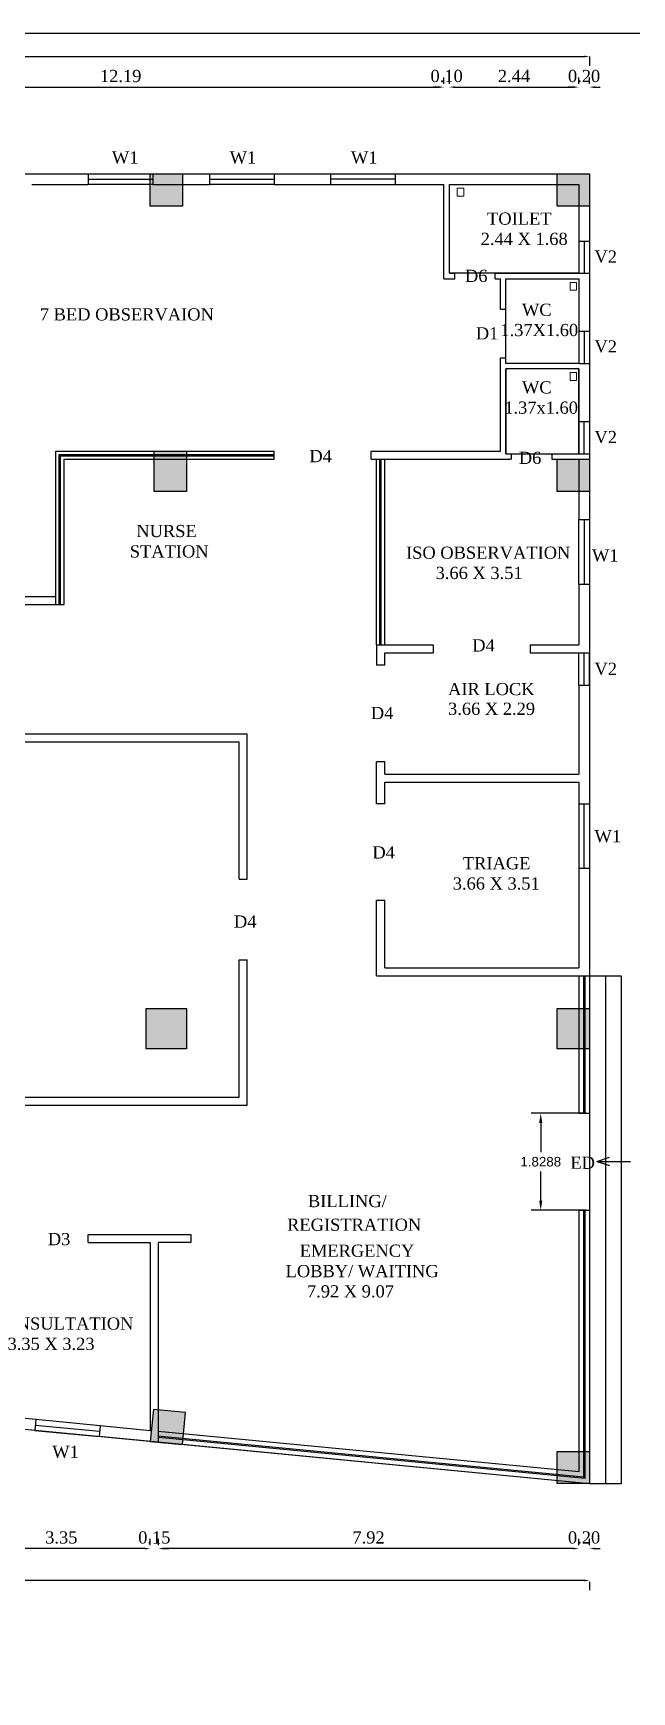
# Model space of a CAD drawing. Header units: metres. Extents: x 2754 to 3501, y 1112 to 1514.
# Drawn here: x 3050.54 to 3061.83, y 1439.56 to 1470.85 of the extents above; entities that cross this region are included whole.
import ezdxf
from ezdxf.enums import TextEntityAlignment as Align
from ezdxf.lldxf.tags import DXFTag

# ---------------------------------------------------------------- set-up
doc = ezdxf.new("R2010")
doc.units = ezdxf.units.M
for name, color, linetype in [('AR -DOOR', 2, 'Continuous'), ('AR-COLHATCH', 2, 'Continuous'), ('AR-COLUMN', 2, 'Continuous'), ('AR-DOOR', 2, 'Continuous'), ('AR-ELEVATION', 2, 'Continuous'), ('AR-HIDDEN', 2, 'DASHED'), ('AR-TEXT', 55, 'Continuous'), ('AR-THIN', 8, 'Continuous'), ('AR-WALL', 7, 'Continuous'), ('BLK_1_FLR_0_BLT_UP_AREA', 12, 'Continuous'), ('BLK_1_FLR_0_EXIT_WIDTH_DOOR', 2, 'Continuous'), ('BLK_1_FLR_0_WATER_CLOSET', 223, 'Continuous')]:
    doc.layers.add(name, color=color, linetype=linetype)
doc.layers.add('BLK_1_FLR_0_WASH', color=55, linetype='Continuous', lineweight=5)
doc.styles.add('ANAND', font='times.ttf')
doc.styles.get("Standard").update_dxf_attribs({"font": 'arial.ttf'})
tags = doc.linetypes.add('DASHED', pattern=[0.75, 0.5, -0.25]).pattern_tags.tags
tags[6:7] = [DXFTag(74, 4), DXFTag(75, 0), DXFTag(340, '0'), DXFTag(46, 1.0), DXFTag(50, 0.0), DXFTag(44, 0.0), DXFTag(45, 0.0)]
tags[4:5] = [DXFTag(74, 4), DXFTag(75, 0), DXFTag(340, '0'), DXFTag(46, 1.0), DXFTag(50, 0.0), DXFTag(44, 0.0), DXFTag(45, 0.0)]
doc.dimstyles.new('STANDARD$0', dxfattribs={"dimtxt": 7, "dimasz": 3, "dimexe": 3, "dimexo": 1, "dimgap": 1.5, "dimtad": 1, "dimdec": 1, "dimzin": 1, "dimdsep": 46, "dimlunit": 4, "dimtxsty": 'Standard', "dimblk": 'OBLIQUE', "dimcen": 0.09375, "dimdle": 1, "dimclrd": 8, "dimclre": 8, "dimclrt": 7, "dimadec": 1, "dimazin": 0, "dimtfac": 1, "dimtdec": 1, "dimtix": 1, "dimtmove": 2, "dimatfit": 3, "dimldrblk": 'ARCHTICK', "dimfxl": 0, "dimfrac": 2, "dimtolj": 1, "dimtzin": 0, "dimarcsym": 0})
doc.dimstyles.new('V1', dxfattribs={"dimtxt": 0.23, "dimasz": 0.1, "dimexe": 0.18, "dimexo": 0.0625, "dimgap": 0.09, "dimtad": 1, "dimzin": 0, "dimdsep": 46, "dimtxsty": 'ANAND', "dimcen": 0.09, "dimadec": 0, "dimazin": 0, "dimtfac": 1, "dimtix": 1, "dimtofl": 0, "dimtmove": 2, "dimatfit": 0, "dimfxl": 0, "dimtolj": 1, "dimtzin": 0, "dimarcsym": 0})

# ---------------------------------------------------------------- blocks, each defined once
blk = doc.blocks.new('cOLUMN')
at = {"layer": 'AR-COLHATCH'}
h = blk.add_hatch(color=256, dxfattribs=at)
h.dxf.hatch_style = 1
h.paths.add_polyline_path([(24, 24), (0, 24), (0, 0), (24, 0)])
at = {"layer": 'AR-COLUMN'}
blk.add_lwpolyline([(0, 24), (24, 24), (24, 0), (0, 0)], close=True, dxfattribs=at)
blk = doc.blocks.new('HSUH')
at = {"layer": 'AR-COLHATCH'}
h = blk.add_hatch(color=256, dxfattribs=at)
h.dxf.hatch_style = 1
h.paths.add_polyline_path([(44610.7, -13994.8), (44634.7, -13994.8), (44634.7, -13970.8), (44610.7, -13970.8)])
h = blk.add_hatch(color=256, dxfattribs=at)
h.dxf.hatch_style = 1
h.paths.add_polyline_path([(44637.7, -14176.8), (44613.7, -14176.8), (44613.7, -14206.8), (44637.7, -14206.8)])
h = blk.add_hatch(color=256, dxfattribs=at)
h.dxf.hatch_style = 1
h.paths.add_polyline_path([(44637.7, -14590.8), (44607.7, -14590.8), (44607.7, -14620.8), (44637.7, -14620.8)])
h = blk.add_hatch(color=256, dxfattribs=at)
h.dxf.hatch_style = 1
h.paths.add_polyline_path([(44936.7, -14590.8), (44912.7, -14590.8), (44912.7, -14620.8), (44936.7, -14620.8)])
at = {"layer": 'AR-COLUMN'}
for points in [[(44610.7, -13970.8), (44634.7, -13970.8), (44634.7, -13994.8), (44610.7, -13994.8)], [(44613.7, -14176.8), (44637.7, -14176.8), (44637.7, -14206.8), (44613.7, -14206.8)], [(44607.7, -14590.8), (44637.7, -14590.8), (44637.7, -14620.8), (44607.7, -14620.8)], [(44912.7, -14590.8), (44936.7, -14590.8), (44936.7, -14620.8), (44912.7, -14620.8)]]:
    blk.add_lwpolyline(points, close=True, dxfattribs=at)
for p in [(44912.7, -13994.8), (44912.7, -14206.8), (44912.7, -14943.9)]:
    blk.add_blockref('cOLUMN', p, dxfattribs=at)
at = {"layer": 'AR-COLUMN', "xscale": -1, "rotation": 354.5029759409958}
blk.add_blockref('cOLUMN', (44634.6, -14914.9), dxfattribs=at)
blk = doc.blocks.new('*D692')
at = {"color": 0, "lineweight": -2}
for p, q in [((3046.097, 1469.899), (3046.097, 1470.016)), ((3046.197, 1469.836), (3058.189, 1469.836)), ((3058.289, 1469.899), (3058.289, 1470.016))]:
    blk.add_line(p, q, dxfattribs=at)
at = {"color": 0}
for points in [[(3046.197, 1469.853), (3046.197, 1469.82), (3046.097, 1469.836)], [(3058.189, 1469.853), (3058.189, 1469.82), (3058.289, 1469.836)]]:
    blk.add_solid(points, dxfattribs=at)
at = {"layer": 'Defpoints', "color": 0}
for p in [(3046.097, 1469.836), (3058.289, 1469.836), (3058.289, 1469.836)]:
    blk.add_point(p, dxfattribs=at)
at = {"color": 0, "insert": (3052.193, 1470.044), "char_height": 0.23, "attachment_point": 5, "style": 'ANAND'}
blk.add_mtext('\\A1;12.19', dxfattribs=at)
blk = doc.blocks.new('*D693')
at = {"color": 0, "lineweight": -2}
for p, q in [((3058.189, 1469.836), (3058.089, 1469.836)), ((3058.289, 1469.899), (3058.289, 1470.016)), ((3058.39, 1469.899), (3058.39, 1470.016)), ((3058.49, 1469.836), (3058.59, 1469.836))]:
    blk.add_line(p, q, dxfattribs=at)
at = {"color": 0}
for points in [[(3058.189, 1469.853), (3058.189, 1469.82), (3058.289, 1469.836)], [(3058.49, 1469.853), (3058.49, 1469.82), (3058.39, 1469.836)]]:
    blk.add_solid(points, dxfattribs=at)
at = {"layer": 'Defpoints', "color": 0}
for p in [(3058.289, 1469.836), (3058.39, 1469.836), (3058.39, 1469.836)]:
    blk.add_point(p, dxfattribs=at)
at = {"color": 0, "insert": (3058.339, 1470.044), "char_height": 0.23, "attachment_point": 5, "style": 'ANAND'}
blk.add_mtext('\\A1;0.10', dxfattribs=at)
blk = doc.blocks.new('*D694')
at = {"color": 0, "lineweight": -2}
for p, q in [((3058.39, 1469.899), (3058.39, 1470.016)), ((3058.49, 1469.836), (3060.729, 1469.836)), ((3060.829, 1469.899), (3060.829, 1470.016))]:
    blk.add_line(p, q, dxfattribs=at)
at = {"color": 0}
for points in [[(3058.49, 1469.853), (3058.49, 1469.82), (3058.39, 1469.836)], [(3060.729, 1469.853), (3060.729, 1469.82), (3060.829, 1469.836)]]:
    blk.add_solid(points, dxfattribs=at)
at = {"layer": 'Defpoints', "color": 0}
for p in [(3058.39, 1469.836), (3060.829, 1469.836), (3060.829, 1469.836)]:
    blk.add_point(p, dxfattribs=at)
at = {"color": 0, "insert": (3059.609, 1470.044), "char_height": 0.23, "attachment_point": 5, "style": 'ANAND'}
blk.add_mtext('\\A1;2.44', dxfattribs=at)
blk = doc.blocks.new('*D695')
at = {"color": 0, "lineweight": -2}
for p, q in [((3060.729, 1469.836), (3060.629, 1469.836)), ((3060.829, 1469.899), (3060.829, 1470.016)), ((3061.032, 1469.899), (3061.032, 1470.016)), ((3061.132, 1469.836), (3061.232, 1469.836))]:
    blk.add_line(p, q, dxfattribs=at)
at = {"color": 0}
for points in [[(3060.729, 1469.853), (3060.729, 1469.82), (3060.829, 1469.836)], [(3061.132, 1469.853), (3061.132, 1469.82), (3061.032, 1469.836)]]:
    blk.add_solid(points, dxfattribs=at)
at = {"layer": 'Defpoints', "color": 0}
for p in [(3060.829, 1469.836), (3061.032, 1469.836), (3061.032, 1469.836)]:
    blk.add_point(p, dxfattribs=at)
at = {"color": 0, "insert": (3060.93, 1470.044), "char_height": 0.23, "attachment_point": 5, "style": 'ANAND'}
blk.add_mtext('\\A1;0.20', dxfattribs=at)
blk = doc.blocks.new('*D696')
at = {"color": 0, "lineweight": -2}
for p, q in [((2988.794, 1470.414), (2988.794, 1470.235)), ((2988.894, 1470.415), (3060.932, 1470.415)), ((3061.032, 1470.414), (3061.032, 1470.235))]:
    blk.add_line(p, q, dxfattribs=at)
at = {"color": 0}
for points in [[(2988.894, 1470.431), (2988.894, 1470.398), (2988.794, 1470.415)], [(3060.932, 1470.431), (3060.932, 1470.398), (3061.032, 1470.415)]]:
    blk.add_solid(points, dxfattribs=at)
at = {"layer": 'Defpoints', "color": 0}
for p in [(2988.794, 1470.477), (3061.032, 1470.477), (3061.032, 1470.415)]:
    blk.add_point(p, dxfattribs=at)
at = {"color": 0, "insert": (3024.913, 1470.622), "char_height": 0.23, "attachment_point": 5, "style": 'ANAND'}
blk.add_mtext('\\A1;72.24', dxfattribs=at)
blk = doc.blocks.new('*D709')
at = {"color": 0, "lineweight": -2}
for p, q in [((3060.729, 1442.261), (3060.629, 1442.261)), ((3060.829, 1442.323), (3060.829, 1442.441)), ((3061.032, 1442.323), (3061.032, 1442.441)), ((3061.132, 1442.261), (3061.232, 1442.261))]:
    blk.add_line(p, q, dxfattribs=at)
at = {"color": 0}
for points in [[(3060.729, 1442.277), (3060.729, 1442.244), (3060.829, 1442.261)], [(3061.132, 1442.277), (3061.132, 1442.244), (3061.032, 1442.261)]]:
    blk.add_solid(points, dxfattribs=at)
at = {"layer": 'Defpoints', "color": 0}
for p in [(3060.829, 1442.261), (3060.829, 1442.261), (3061.032, 1442.261)]:
    blk.add_point(p, dxfattribs=at)
at = {"color": 0, "insert": (3060.93, 1442.468), "char_height": 0.23, "attachment_point": 5, "style": 'ANAND'}
blk.add_mtext('\\A1;0.20', dxfattribs=at)
blk = doc.blocks.new('*D710')
at = {"color": 0, "lineweight": -2}
for p, q in [((3052.904, 1442.323), (3052.904, 1442.441)), ((3060.729, 1442.261), (3053.004, 1442.261)), ((3060.829, 1442.323), (3060.829, 1442.441))]:
    blk.add_line(p, q, dxfattribs=at)
at = {"color": 0}
for points in [[(3053.004, 1442.277), (3053.004, 1442.244), (3052.904, 1442.261)], [(3060.729, 1442.277), (3060.729, 1442.244), (3060.829, 1442.261)]]:
    blk.add_solid(points, dxfattribs=at)
at = {"layer": 'Defpoints', "color": 0}
for p in [(3052.904, 1442.261), (3052.904, 1442.261), (3060.829, 1442.261)]:
    blk.add_point(p, dxfattribs=at)
at = {"color": 0, "insert": (3056.866, 1442.468), "char_height": 0.23, "attachment_point": 5, "style": 'ANAND'}
blk.add_mtext('\\A1;7.92', dxfattribs=at)
blk = doc.blocks.new('*D711')
at = {"color": 0, "lineweight": -2}
for p, q in [((3052.651, 1442.261), (3052.551, 1442.261)), ((3052.751, 1442.323), (3052.751, 1442.441)), ((3052.904, 1442.323), (3052.904, 1442.441)), ((3053.004, 1442.261), (3053.104, 1442.261))]:
    blk.add_line(p, q, dxfattribs=at)
at = {"color": 0}
for points in [[(3052.651, 1442.277), (3052.651, 1442.244), (3052.751, 1442.261)], [(3053.004, 1442.277), (3053.004, 1442.244), (3052.904, 1442.261)]]:
    blk.add_solid(points, dxfattribs=at)
at = {"layer": 'Defpoints', "color": 0}
for p in [(3052.751, 1442.261), (3052.751, 1442.261), (3052.904, 1442.261)]:
    blk.add_point(p, dxfattribs=at)
at = {"color": 0, "insert": (3052.828, 1442.468), "char_height": 0.23, "attachment_point": 5, "style": 'ANAND'}
blk.add_mtext('\\A1;0.15', dxfattribs=at)
blk = doc.blocks.new('*D712')
at = {"color": 0, "lineweight": -2}
for p, q in [((3049.399, 1442.323), (3049.399, 1442.441)), ((3052.651, 1442.261), (3049.499, 1442.261)), ((3052.751, 1442.323), (3052.751, 1442.441))]:
    blk.add_line(p, q, dxfattribs=at)
at = {"color": 0}
for points in [[(3049.499, 1442.277), (3049.499, 1442.244), (3049.399, 1442.261)], [(3052.651, 1442.277), (3052.651, 1442.244), (3052.751, 1442.261)]]:
    blk.add_solid(points, dxfattribs=at)
at = {"layer": 'Defpoints', "color": 0}
for p in [(3049.399, 1442.261), (3049.399, 1442.261), (3052.751, 1442.261)]:
    blk.add_point(p, dxfattribs=at)
at = {"color": 0, "insert": (3051.075, 1442.468), "char_height": 0.23, "attachment_point": 5, "style": 'ANAND'}
blk.add_mtext('\\A1;3.35', dxfattribs=at)
blk = doc.blocks.new('*D742')
at = {"color": 0, "lineweight": -2}
for p, q in [((2988.794, 1441.634), (2988.794, 1441.478)), ((3060.932, 1441.658), (2988.894, 1441.658)), ((3061.032, 1441.634), (3061.032, 1441.478))]:
    blk.add_line(p, q, dxfattribs=at)
at = {"color": 0}
for points in [[(2988.894, 1441.675), (2988.894, 1441.642), (2988.794, 1441.658)], [(3060.932, 1441.675), (3060.932, 1441.642), (3061.032, 1441.658)]]:
    blk.add_solid(points, dxfattribs=at)
at = {"layer": 'Defpoints', "color": 0}
for p in [(2988.794, 1441.696), (2988.794, 1441.658), (3061.032, 1441.696)]:
    blk.add_point(p, dxfattribs=at)
at = {"color": 0, "insert": (3024.913, 1441.866), "char_height": 0.23, "attachment_point": 5, "style": 'ANAND'}
blk.add_mtext('\\A1;72.24', dxfattribs=at)
blk = doc.blocks.new('*D784')
at = {"layer": 'BLK_1_FLR_0_EXIT_WIDTH_DOOR', "color": 0, "lineweight": -2}
for p, q in [((3060.969, 1450.473), (3059.933, 1450.473)), ((3060.113, 1450.293), (3060.113, 1449.741)), ((3060.113, 1448.825), (3060.113, 1449.377)), ((3060.969, 1448.645), (3059.933, 1448.645))]:
    blk.add_line(p, q, dxfattribs=at)
at = {"layer": 'BLK_1_FLR_0_EXIT_WIDTH_DOOR', "color": 0}
for points in [[(3060.083, 1450.293), (3060.143, 1450.293), (3060.113, 1450.473)], [(3060.083, 1448.825), (3060.143, 1448.825), (3060.113, 1448.645)]]:
    blk.add_solid(points, dxfattribs=at)
at = {"layer": 'Defpoints', "color": 0}
for p in [(3060.113, 1450.473), (3061.032, 1450.473), (3061.032, 1448.645)]:
    blk.add_point(p, dxfattribs=at)
at = {"layer": 'BLK_1_FLR_0_EXIT_WIDTH_DOOR', "color": 0, "insert": (3060.113, 1449.559), "char_height": 0.18, "attachment_point": 5}
blk.add_mtext('\\A1;1.8288', dxfattribs=at)

msp = doc.modelspace()

# ---------------------------------------------------------------- linework, layer by layer
at = {"color": 7}
for p, q in [((3061.03181, 1453.06424), (3061.33181, 1453.06424)), ((3061.33181, 1453.06424), (3061.63181, 1453.06424)), ((3061.33181, 1453.06424), (3061.33181, 1443.48404)), ((3061.63181, 1453.06424), (3061.63181, 1443.48404)), ((3061.63181, 1443.48404), (3061.03181, 1443.48404))]:
    msp.add_line(p, q, dxfattribs=at)
at = {"color": 6}
for q in [(3061.4072, 1449.64523), (3061.80262, 1449.56596), (3061.4072, 1449.48669)]:
    msp.add_line((3061.17103, 1449.56596), q, dxfattribs=at)
msp.add_lwpolyline([(2985.78228, 1470.85435), (3072.71783, 1470.85435), (3072.71783, 1360.00312), (2985.78228, 1360.00312)], close=True)
at = {"layer": 'AR -DOOR'}
for p, q in [((3051.58301, 1468.10104), (3052.80221, 1468.10104)), ((3051.58301, 1468.10104), (3052.80221, 1468.10104)), ((3053.86901, 1468.10104), (3055.08821, 1468.10104)), ((3053.86901, 1468.10104), (3055.08821, 1468.10104)), ((3057.37421, 1468.10104), (3056.15501, 1468.10104)), ((3057.37421, 1468.10104), (3056.15501, 1468.10104)), ((3060.93021, 1466.93264), (3060.93021, 1466.32304)), ((3060.93021, 1466.93264), (3060.93021, 1466.32304)), ((3060.93021, 1465.23084), (3060.93021, 1464.62124)), ((3060.93021, 1465.23084), (3060.93021, 1464.62124)), ((3060.93021, 1462.91944), (3060.93021, 1463.52904)), ((3060.93021, 1462.91944), (3060.93021, 1463.52904)), ((3060.93021, 1461.67484), (3060.93021, 1460.45564)), ((3060.93021, 1461.67484), (3060.93021, 1460.45564)), ((3060.93021, 1458.55064), (3060.93021, 1459.16024)), ((3060.93021, 1458.55064), (3060.93021, 1459.16024)), ((3060.93021, 1455.09624), (3060.93021, 1456.31544)), ((3060.93021, 1455.09624), (3060.93021, 1456.31544))]:
    msp.add_line(p, q, dxfattribs=at)
at = {"layer": 'AR-DOOR'}
for p, q in [((3051.03691, 1462.90674), (3055.08821, 1462.90674)), ((3051.03691, 1460.07464), (3051.03691, 1462.90674)), ((3051.06231, 1462.88134), (3055.08821, 1462.88134)), ((3051.06231, 1460.07464), (3051.06231, 1462.88134)), ((3057.08211, 1459.31264), (3057.08211, 1462.81784)), ((3057.10751, 1459.31264), (3057.10751, 1462.81784)), ((3060.91751, 1453.06424), (3060.91751, 1450.47344)), ((3060.94291, 1453.06424), (3060.94291, 1450.47344)), ((3060.91751, 1448.64464), (3060.91751, 1443.60987)), ((3060.94291, 1448.64464), (3060.94291, 1443.5819)), ((3050.58325, 1444.59164), (3051.79684, 1444.47485)), ((3050.58325, 1444.59164), (3051.79684, 1444.47485)), ((3060.91751, 1443.60987), (3052.89529, 1444.3819)), ((3060.94291, 1443.5819), (3052.91233, 1444.35474))]:
    msp.add_line(p, q, dxfattribs=at)
at = {"layer": 'AR-ELEVATION'}
for p, q in [((3050.97341, 1462.97024), (3055.08821, 1462.97024)), ((3050.97341, 1460.07464), (3050.97341, 1462.97024)), ((3055.08821, 1462.81784), (3055.08821, 1462.97024)), ((3051.12581, 1462.81784), (3055.08821, 1462.81784)), ((3051.12581, 1460.07464), (3051.12581, 1462.81784)), ((3057.01861, 1459.31264), (3057.01861, 1462.81784)), ((3057.17101, 1459.31264), (3057.17101, 1462.81784)), ((3050.97341, 1460.07464), (3051.12581, 1460.07464)), ((3060.82861, 1453.06424), (3060.82861, 1450.47344)), ((3061.03181, 1453.06424), (3061.03181, 1450.47344)), ((3060.82861, 1450.47344), (3061.03181, 1450.47344)), ((3060.82861, 1448.64464), (3060.82861, 1443.70773)), ((3060.82861, 1448.64464), (3061.03181, 1448.64464)), ((3061.03181, 1448.64464), (3061.03181, 1443.48404)), ((3060.82861, 1443.70773), (3052.90381, 1444.47039)), ((3061.03181, 1443.48404), (3052.90381, 1444.26625))]:
    msp.add_line(p, q, dxfattribs=at)
at = {"layer": 'AR-TEXT'}
for p, q in [((3051.58301, 1468.20264), (3052.80221, 1468.20264)), ((3051.58301, 1468.20264), (3052.80221, 1468.20264)), ((3053.86901, 1468.20264), (3055.08821, 1468.20264)), ((3053.86901, 1468.20264), (3055.08821, 1468.20264)), ((3056.15501, 1468.20264), (3057.37421, 1468.20264)), ((3056.15501, 1468.20264), (3057.37421, 1468.20264)), ((3052.80221, 1467.99944), (3051.58301, 1467.99944)), ((3052.80221, 1467.99944), (3051.58301, 1467.99944)), ((3055.08821, 1467.99944), (3053.86901, 1467.99944)), ((3055.08821, 1467.99944), (3053.86901, 1467.99944)), ((3056.15501, 1467.99944), (3057.37421, 1467.99944)), ((3056.15501, 1467.99944), (3057.37421, 1467.99944))]:
    msp.add_line(p, q, dxfattribs=at)
at = {"layer": 'AR-THIN'}
for p, q in [((3060.82861, 1466.93264), (3060.82861, 1466.32304)), ((3060.82861, 1466.93264), (3060.82861, 1466.32304)), ((3061.03181, 1466.93264), (3061.03181, 1466.32304)), ((3061.03181, 1466.93264), (3061.03181, 1466.32304)), ((3060.82861, 1465.23084), (3060.82861, 1464.62124)), ((3060.82861, 1465.23084), (3060.82861, 1464.62124)), ((3061.03181, 1465.23084), (3061.03181, 1464.62124)), ((3061.03181, 1465.23084), (3061.03181, 1464.62124)), ((3060.82861, 1463.52904), (3060.82861, 1462.91944)), ((3060.82861, 1463.52904), (3060.82861, 1462.91944)), ((3061.03181, 1463.52904), (3061.03181, 1462.91944)), ((3061.03181, 1463.52904), (3061.03181, 1462.91944)), ((3060.82861, 1460.45564), (3060.82861, 1461.67484)), ((3060.82861, 1460.45564), (3060.82861, 1461.67484)), ((3061.03181, 1461.67484), (3061.03181, 1460.45564)), ((3061.03181, 1461.67484), (3061.03181, 1460.45564)), ((3060.82861, 1458.55064), (3060.82861, 1459.16024)), ((3060.82861, 1458.55064), (3060.82861, 1459.16024)), ((3061.03181, 1458.55064), (3061.03181, 1459.16024)), ((3061.03181, 1458.55064), (3061.03181, 1459.16024)), ((3060.82861, 1456.31544), (3060.82861, 1455.09624)), ((3060.82861, 1456.31544), (3060.82861, 1455.09624)), ((3061.03181, 1456.31544), (3061.03181, 1455.09624)), ((3061.03181, 1456.31544), (3061.03181, 1455.09624)), ((3051.80657, 1444.57598), (3050.59298, 1444.69278)), ((3051.80657, 1444.57598), (3050.59298, 1444.69278)), ((3050.57352, 1444.49051), (3051.78711, 1444.37372)), ((3050.57352, 1444.49051), (3051.78711, 1444.37372))]:
    msp.add_line(p, q, dxfattribs=at)
at = {"layer": 'AR-WALL'}
for p, q in [((3050.51621, 1468.20264), (3051.58301, 1468.20264)), ((3051.58301, 1468.20264), (3051.58301, 1467.99944)), ((3052.80221, 1468.20264), (3053.86901, 1468.20264)), ((3052.80221, 1468.20264), (3052.80221, 1467.99944)), ((3053.86901, 1468.20264), (3053.86901, 1467.99944)), ((3055.08821, 1468.20264), (3056.15501, 1468.20264)), ((3055.08821, 1468.20264), (3055.08821, 1467.99944)), ((3056.15501, 1467.99944), (3056.15501, 1468.20264)), ((3057.37421, 1468.20264), (3061.03181, 1468.20264)), ((3057.37421, 1467.99944), (3057.37421, 1468.20264)), ((3061.03181, 1468.20264), (3061.03181, 1466.93264)), ((3050.51621, 1467.99944), (3051.58301, 1467.99944)), ((3052.80221, 1467.99944), (3053.86901, 1467.99944)), ((3055.08821, 1467.99944), (3056.15501, 1467.99944)), ((3057.37421, 1467.99944), (3058.28861, 1467.99944)), ((3058.28861, 1466.22144), (3058.28861, 1467.99944)), ((3058.39021, 1467.99944), (3060.82861, 1467.99944)), ((3058.39021, 1466.32304), (3058.39021, 1467.99944)), ((3060.82861, 1467.99944), (3060.82861, 1466.93264)), ((3060.82861, 1466.93264), (3061.03181, 1466.93264)), ((3058.39021, 1466.32304), (3058.49181, 1466.32304)), ((3058.49181, 1466.22144), (3058.49181, 1466.32304)), ((3059.25381, 1466.32304), (3060.82861, 1466.32304)), ((3059.25381, 1466.22144), (3059.25381, 1466.32304)), ((3060.82861, 1466.32304), (3061.03181, 1466.32304)), ((3061.03181, 1466.32304), (3061.03181, 1465.23084)), ((3058.28861, 1466.22144), (3058.49181, 1466.22144)), ((3059.25381, 1466.22144), (3059.35541, 1466.22144)), ((3059.35541, 1465.63724), (3059.35541, 1466.22144)), ((3059.45701, 1466.22144), (3060.82861, 1466.22144)), ((3059.45701, 1465.63724), (3059.45701, 1466.22144)), ((3060.82861, 1466.22144), (3060.82861, 1465.23084)), ((3059.45701, 1465.63724), (3059.35541, 1465.63724)), ((3060.82861, 1465.23084), (3061.03181, 1465.23084)), ((3059.35541, 1462.97024), (3059.35541, 1464.72284)), ((3059.45701, 1464.72284), (3059.35541, 1464.72284)), ((3059.45701, 1464.62124), (3059.45701, 1464.72284)), ((3060.82861, 1464.62124), (3059.45701, 1464.62124)), ((3059.45701, 1462.91944), (3059.45701, 1464.51964)), ((3060.82861, 1464.51964), (3059.45701, 1464.51964)), ((3060.82861, 1464.62124), (3061.03181, 1464.62124)), ((3060.82861, 1464.51964), (3060.82861, 1463.52904)), ((3061.03181, 1464.62124), (3061.03181, 1463.52904)), ((3060.82861, 1463.52904), (3061.03181, 1463.52904)), ((3056.91701, 1462.97024), (3059.35541, 1462.97024)), ((3056.91701, 1462.81784), (3056.91701, 1462.97024)), ((3059.45701, 1462.91944), (3059.55861, 1462.91944)), ((3059.55861, 1462.91944), (3059.55861, 1462.81784)), ((3060.32061, 1462.91944), (3060.82861, 1462.91944)), ((3060.32061, 1462.91944), (3060.32061, 1462.81784)), ((3060.32061, 1462.91944), (3061.03181, 1462.91944)), ((3061.03181, 1462.91944), (3061.03181, 1461.67484)), ((3056.91701, 1462.81784), (3059.55861, 1462.81784)), ((3060.32061, 1462.81784), (3060.82861, 1462.81784)), ((3060.82861, 1462.81784), (3060.82861, 1461.67484)), ((3060.82861, 1461.67484), (3061.03181, 1461.67484)), ((3060.82861, 1460.45564), (3060.82861, 1459.31264)), ((3060.82861, 1460.45564), (3061.03181, 1460.45564)), ((3061.03181, 1460.45564), (3061.03181, 1459.16024)), ((3042.21041, 1460.07464), (3050.97341, 1460.07464)), ((3046.09661, 1460.22704), (3050.97341, 1460.22704)), ((3057.01861, 1459.31264), (3058.08541, 1459.31264)), ((3057.01861, 1459.31264), (3057.01861, 1458.93164)), ((3057.17101, 1459.16024), (3058.08541, 1459.16024)), ((3057.17101, 1458.93164), (3057.17101, 1459.16024)), ((3058.08541, 1459.31264), (3058.08541, 1459.16024)), ((3059.91421, 1459.31264), (3060.82861, 1459.31264)), ((3059.91421, 1459.31264), (3059.91421, 1459.16024)), ((3059.91421, 1459.16024), (3060.82861, 1459.16024)), ((3060.82861, 1459.16024), (3061.03181, 1459.16024)), ((3057.17101, 1458.93164), (3057.01861, 1458.93164)), ((3060.82861, 1458.55064), (3060.82861, 1456.87424)), ((3060.82861, 1458.55064), (3061.03181, 1458.55064)), ((3061.03181, 1458.55064), (3061.03181, 1456.31544)), ((3043.45501, 1457.63624), (3054.58021, 1457.63624)), ((3054.58021, 1454.89304), (3054.58021, 1457.63624)), ((3043.91221, 1457.48384), (3054.42781, 1457.48384)), ((3054.42781, 1454.89304), (3054.42781, 1457.48384)), ((3057.01861, 1456.31544), (3057.01861, 1457.10284)), ((3057.17101, 1457.10284), (3057.01861, 1457.10284)), ((3057.17101, 1456.87424), (3057.17101, 1457.10284)), ((3057.17101, 1456.87424), (3060.82861, 1456.87424)), ((3057.17101, 1456.72184), (3060.82861, 1456.72184)), ((3057.17101, 1456.31544), (3057.17101, 1456.72184)), ((3060.82861, 1456.72184), (3060.82861, 1456.31544)), ((3057.17101, 1456.31544), (3057.01861, 1456.31544)), ((3060.82861, 1456.31544), (3061.03181, 1456.31544)), ((3060.82861, 1455.09624), (3060.82861, 1453.21664)), ((3060.82861, 1455.09624), (3061.03181, 1455.09624)), ((3061.03181, 1455.09624), (3061.03181, 1453.06424)), ((3054.42781, 1454.89304), (3054.58021, 1454.89304)), ((3057.01861, 1453.06424), (3057.01861, 1454.48664)), ((3057.17101, 1454.48664), (3057.01861, 1454.48664)), ((3057.17101, 1453.21664), (3057.17101, 1454.48664)), ((3054.42781, 1453.36904), (3054.58021, 1453.36904)), ((3054.42781, 1450.77824), (3054.42781, 1453.36904)), ((3054.58021, 1450.62584), (3054.58021, 1453.36904)), ((3057.17101, 1453.21664), (3060.82861, 1453.21664)), ((3057.01861, 1453.06424), (3061.03181, 1453.06424)), ((3043.75981, 1450.62584), (3054.58021, 1450.62584)), ((3046.24901, 1450.77824), (3054.42781, 1450.77824)), ((3051.58301, 1448.18744), (3053.51341, 1448.18744)), ((3051.58301, 1448.03504), (3051.58301, 1448.18744)), ((3053.51341, 1448.18744), (3053.51341, 1448.03504)), ((3051.58301, 1448.03504), (3052.75141, 1448.03504)), ((3052.75141, 1448.03504), (3052.75141, 1444.48506)), ((3052.90381, 1448.03504), (3052.90381, 1444.26625)), ((3053.51341, 1448.03504), (3052.90381, 1448.03504)), ((3050.59298, 1444.69278), (3049.39861, 1444.80772)), ((3050.59298, 1444.69278), (3050.57352, 1444.49051)), ((3050.57352, 1444.49051), (3048.90463, 1444.65112)), ((3051.80657, 1444.57598), (3051.78711, 1444.37372)), ((3052.90381, 1444.26625), (3051.78711, 1444.37372)), ((3052.75141, 1444.48506), (3051.80657, 1444.57598))]:
    msp.add_line(p, q, dxfattribs=at)
at = {"layer": 'BLK_1_FLR_0_BLT_UP_AREA', "color": 12}
msp.add_lwpolyline([(2988.79421, 1468.20264), (3061.03181, 1468.20264), (3061.03181, 1443.48404), (2988.79421, 1450.43594)], close=True, dxfattribs=at)
at = {"layer": 'BLK_1_FLR_0_WASH', "color": 60}
for points in [[(3058.53992, 1467.93052), (3058.53992, 1467.78052), (3058.66242, 1467.78052), (3058.66242, 1467.93052)], [(3060.66663, 1466.15252), (3060.66663, 1466.00252), (3060.78913, 1466.00252), (3060.78913, 1466.15252)], [(3060.66663, 1464.45072), (3060.66663, 1464.30072), (3060.78913, 1464.30072), (3060.78913, 1464.45072)]]:
    msp.add_lwpolyline(points, close=True, dxfattribs=at)
at = {"layer": 'BLK_1_FLR_0_WATER_CLOSET', "color": 1}
for points in [[(3058.39021, 1467.99944), (3060.82861, 1467.99944), (3060.82861, 1466.32304), (3058.39021, 1466.32304)], [(3059.45701, 1466.22144), (3060.82861, 1466.22144), (3060.82861, 1464.62124), (3059.45701, 1464.62124)], [(3059.45701, 1462.91944), (3060.82861, 1462.91944), (3060.82861, 1464.51964), (3059.45701, 1464.51964)]]:
    msp.add_lwpolyline(points, close=True, dxfattribs=at)

# ---------------------------------------------------------------- block references
at = {"layer": 'AR-HIDDEN', "xscale": 0.0254, "yscale": 0.0254, "zscale": 0.0254}
msp.add_blockref('HSUH', (1919.6403, 1823.06014), dxfattribs=at)

# ---------------------------------------------------------------- texts
at = {"style": 'ANAND'}
for s, p in [('W1', (3052.27872, 1468.50747)), ('W1', (3054.49871, 1468.50747)), ('W1', (3056.78561, 1468.50747)), ('V2', (3061.3375, 1466.63831)), ('V2', (3061.3375, 1464.94287)), ('V2', (3061.3375, 1463.23247)), ('W1', (3061.32958, 1460.99812)), ('V2', (3061.3375, 1458.8585)), ('W1', (3061.37682, 1455.6997)), ('W1', (3051.15424, 1444.0835))]:
    msp.add_text(s, height=0.23, dxfattribs=at).set_placement(p, align=Align.MIDDLE)
for s, p in [('TOILET', (3059.10125, 1467.24047)), ('2.44 X 1.68', (3058.98074, 1466.85853)), ('D6', (3058.68493, 1466.16035)), ('7 BED OBSERVAION', (3050.66969, 1465.43337)), ('WC', (3059.7587, 1465.52025)), ('1.37X1.60', (3059.35234, 1465.13832)), ('D1', (3058.88969, 1465.07539)), ('WC', (3059.7587, 1464.05596)), ('1.37x1.60', (3059.42547, 1463.67402)), ('D4', (3055.75137, 1462.75906)), ('D6', (3059.69956, 1462.72675)), ('NURSE', (3052.48899, 1461.34574)), ('STATION', (3052.36549, 1460.96068)), ('ISO OBSERVATION', (3057.57318, 1460.9367)), ('3.66 X 3.51', (3058.13127, 1460.55477)), ('D4', (3058.82188, 1459.18719)), ('AIR LOCK', (3058.36547, 1458.36342)), ('D4', (3056.9103, 1457.91097)), ('3.66 X 2.29', (3058.36547, 1457.99177)), ('D4', (3056.93925, 1455.28145)), ('TRIAGE', (3058.64521, 1455.0765)), ('3.66 X 3.51', (3058.45428, 1454.69457)), ('D4', (3054.32921, 1453.97648)), ('ED', (3060.67196, 1449.42569)), ('BILLING/', (3055.72459, 1448.70251)), ('REGISTRATION', (3055.33134, 1448.25632)), ('D3', (3050.82094, 1447.98498)), ('EMERGENCY', (3055.56901, 1447.7662)), ('LOBBY/ WAITING', (3055.30361, 1447.38115)), ('7.92 X 9.07', (3055.70569, 1446.99921)), ('CONSULTATION', (3049.75161, 1446.39111)), ('3.35 X 3.23', (3050.0614, 1446.0086))]:
    msp.add_text(s, height=0.23, dxfattribs=at).set_placement(p)

# ---------------------------------------------------------------- dimensions: what is measured, and where the dimension line sits
at = {"color": 6}
for p1, p2, distance, picture, middle in [((2988.79421, 1470.47665), (3061.03181, 1470.47665), -0.06214, '*D696', (3024.91301, 1470.62183)), ((3061.03181, 1442.26081), (3060.82861, 1442.26081), 0, '*D709', (3060.93021, 1442.46813)), ((3061.03181, 1441.69627), (2988.79421, 1441.69627), 0.03792, '*D742', (3024.91301, 1441.86567))]:
    dim = msp.add_aligned_dim(p1=p1, p2=p2, distance=distance, dimstyle='V1', dxfattribs=at)
    dim.commit()
    dim.dimension.update_dxf_attribs({"geometry": picture, "text_midpoint": middle})
for base, p1, p2, picture, middle in [((3058.28861, 1469.83641), (3046.09661, 1469.83641), (3058.28861, 1469.83641), '*D692', (3052.19261, 1470.04374)), ((3058.39021, 1469.83641), (3058.28861, 1469.83641), (3058.39021, 1469.83641), '*D693', (3058.33941, 1470.04374)), ((3060.82861, 1469.83641), (3058.39021, 1469.83641), (3060.82861, 1469.83641), '*D694', (3059.60941, 1470.04374)), ((3061.03181, 1469.83641), (3060.82861, 1469.83641), (3061.03181, 1469.83641), '*D695', (3060.93021, 1470.04374))]:
    dim = msp.add_linear_dim(base=base, p1=p1, p2=p2, angle=180, dimstyle='V1', dxfattribs=at)
    dim.commit()
    dim.dimension.update_dxf_attribs({"geometry": picture, "text_midpoint": middle})
for base, p1, p2, picture, middle in [((3049.39861, 1442.26081), (3052.75141, 1442.26081), (3049.39861, 1442.26081), '*D712', (3051.07501, 1442.46813)), ((3052.75141, 1442.26081), (3052.90381, 1442.26081), (3052.75141, 1442.26081), '*D711', (3052.82761, 1442.46813)), ((3052.90381, 1442.26081), (3060.82861, 1442.26081), (3052.90381, 1442.26081), '*D710', (3056.86621, 1442.46813))]:
    dim = msp.add_linear_dim(base=base, p1=p1, p2=p2, dimstyle='V1', dxfattribs=at)
    dim.commit()
    dim.dimension.update_dxf_attribs({"geometry": picture, "text_midpoint": middle})
at = {"layer": 'BLK_1_FLR_0_EXIT_WIDTH_DOOR'}
dim = msp.add_aligned_dim(p1=(3061.03181, 1448.64464), p2=(3061.03181, 1450.47344), distance=0.91845, dimstyle='STANDARD$0', override={"dimtxt": 0.18, "dimasz": 0.18, "dimexe": 0.18, "dimexo": 0.0625, "dimgap": 0.09, "dimtad": 0, "dimtih": 1, "dimtoh": 1, "dimdec": 4, "dimzin": 0, "dimlunit": 2, "dimpost": '', "dimcen": 0.09, "dimdle": 0, "dimclrd": 0, "dimclre": 0, "dimclrt": 0, "dimadec": 0, "dimtdec": 4, "dimtix": 0, "dimtofl": 0, "dimtmove": 0, "dimfrac": 0}, dxfattribs=at)
dim.commit()
dim.dimension.update_dxf_attribs({"geometry": '*D784', "text_midpoint": (3060.11336, 1449.55904)})

doc.saveas('drawing.dxf')
